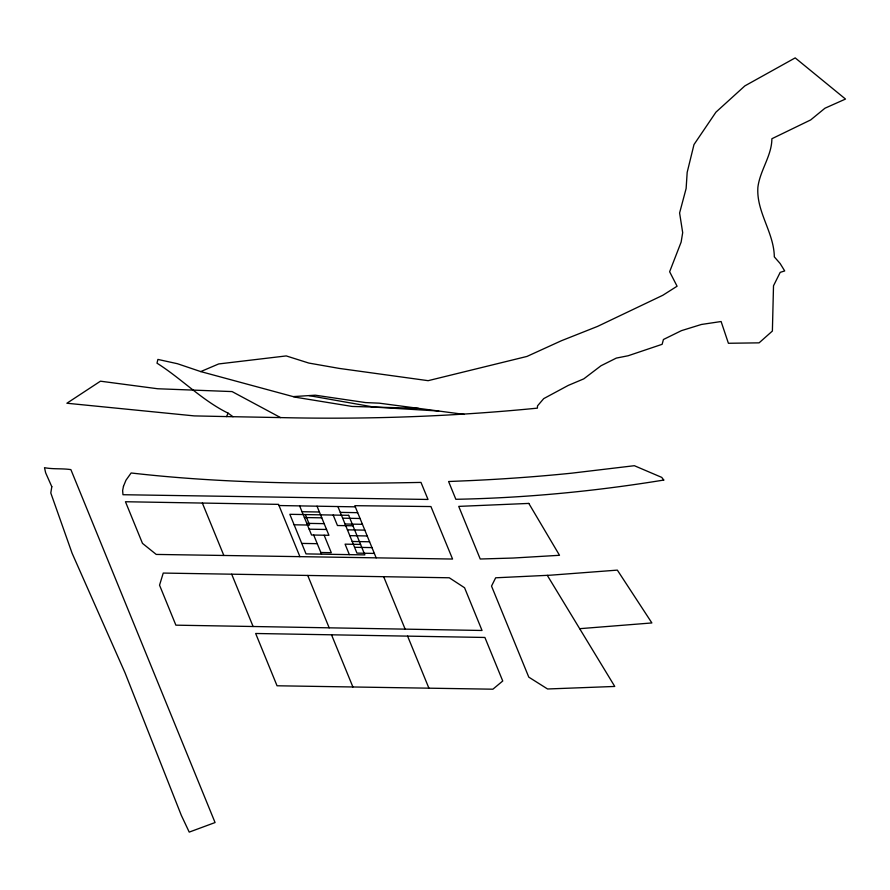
<?xml version="1.0" encoding="UTF-8"?>
<svg xmlns="http://www.w3.org/2000/svg" width="890" height="890" viewBox="0 0 890 890"><rect width="100%" height="100%" fill="white"/><g stroke="black" fill="none" stroke-linecap="round" stroke-linejoin="round"><path stroke-width="1.33" d="M200.728 371.586L218.695 363.943L286.235 355.922L308.819 363.064L339.268 368.416L428.135 380.675L526.936 356.445L561.423 340.725L597.579 326.396L662.816 295.28L677.079 286.224L669.636 271.739L681.139 242.091L682.686 232.646L679.604 212.966L686.123 188.513L687.18 172.349L693.989 144.569L715.949 112.151L744.874 85.885L795.193 57.895L845.5 99.057L824.963 108.213L810.679 119.927L771.875 138.74C771.864 155.561 759.993 170.391 757.891 187.234C756.155 211.853 773.989 232.346 774.322 256.876L780.118 263.496L784.702 270.938L780.196 272.351L773.51 285.768L772.386 331.047L759.092 342.85L728.409 343.273L721.111 321.524L701.409 324.472L681.417 330.657L663.428 339.502L662.138 344.308L628.151 355.755L616.314 358.091L601.028 365.734L583.784 378.862L568.232 385.426L543.712 398.62L537.527 405.862L537.382 408.143C452.087 416.587 366.224 419.568 280.55 417.588L232.079 391.578L157.663 388.752L100.459 381.187L66.895 403.237L194.265 415.897L226.516 416.587L228.118 413.171C201.885 400.255 181.56 378.684 157.007 363.187L157.897 359.426L177.399 363.71L200.728 371.586L295.335 397.196L352.117 406.441L418.434 408.354M293.355 396.595L315.26 395.193L365.645 402.591L379.24 403.17L464.291 414.406M579.69 628.685L651.881 622.944L617.348 570.123L550.721 575.174L495.663 577.799L491.525 586.098L528.782 677.134L547.561 688.982L614.756 686.446L547.294 575.363M299.908 556.651L156.228 554.426L142.478 543.367L125.457 501.738L278.514 504.363L299.908 556.651L452.565 559.042L430.927 506.555L354.821 505.687L376.159 557.841M278.993 505.531L355.299 506.844M302.01 511.717L319.41 512.006M340.28 512.373L357.68 512.673M304.391 517.535L321.791 517.835M342.661 518.191L360.061 518.492M306.783 523.353L324.171 523.654M345.042 524.01L362.441 524.31M294.123 524.788L309.62 525.056L305.337 514.576M352.952 525.79L337.455 525.523L333.172 515.054M309.164 529.183L326.552 529.472M347.423 529.839L364.822 530.129M349.815 535.658L367.203 535.958M352.195 541.476L369.584 541.776M301.743 543.412L317.241 543.679M360.572 544.424L345.075 544.157L349.358 554.626M354.576 547.306L371.964 547.595M320.856 552.501L331.291 552.679L324.149 535.224M374.345 553.424L356.957 553.124L337.9 506.555M231.689 574.195L163.237 573.071L159.544 585.186L175.886 625.169L482.035 630.476L464.569 587.756L449.272 577.777L231.689 574.195L253.105 626.504M407.598 636.127L484.894 637.462L502.739 680.995L492.893 689.194L277.046 685.778L255.664 633.491L407.598 636.127L428.913 688.193M226.516 416.587L280.55 417.588M438.692 411.024L373.822 407.075L308.975 395.594M228.118 413.171L232.991 416.72M307.74 575.463L329.178 627.828M331.525 634.804L352.896 686.98M202.364 503.084L223.835 555.46M383.679 576.709L405.15 629.152M317.029 506.188L328.933 535.302L311.545 535.001L299.63 505.898M313.714 535.046L321.524 554.147M51.809 486.708L50.797 492.982L72.079 553.191L125.056 672.862L181.315 815.34L189.225 832.106L215.069 822.549L70.889 469.62C62.044 468.274 53.311 469.397 44.5 467.684L45.646 472.801L51.809 486.708M123.488 486.252L122.631 490.524L122.976 494.718L428.012 499.457L420.981 482.413C324.294 484.349 227.328 484.004 131.13 472.979L125.98 480.2L123.488 486.252M663.762 480.055C595.01 491.28 525.512 497.988 455.847 499.29L448.593 481.523L470.398 480.6A1460.012 856.113 16.3 0 0 571.736 473.168L634.359 465.704L661.737 477.385L663.762 480.055M528.805 503.417L458.728 506.388L480.222 559.009L513.074 558.041L559.51 555.293L528.805 503.417M348.669 515.321L289.84 514.309L306.026 553.892L364.856 554.893L348.669 515.321"/></g></svg>
